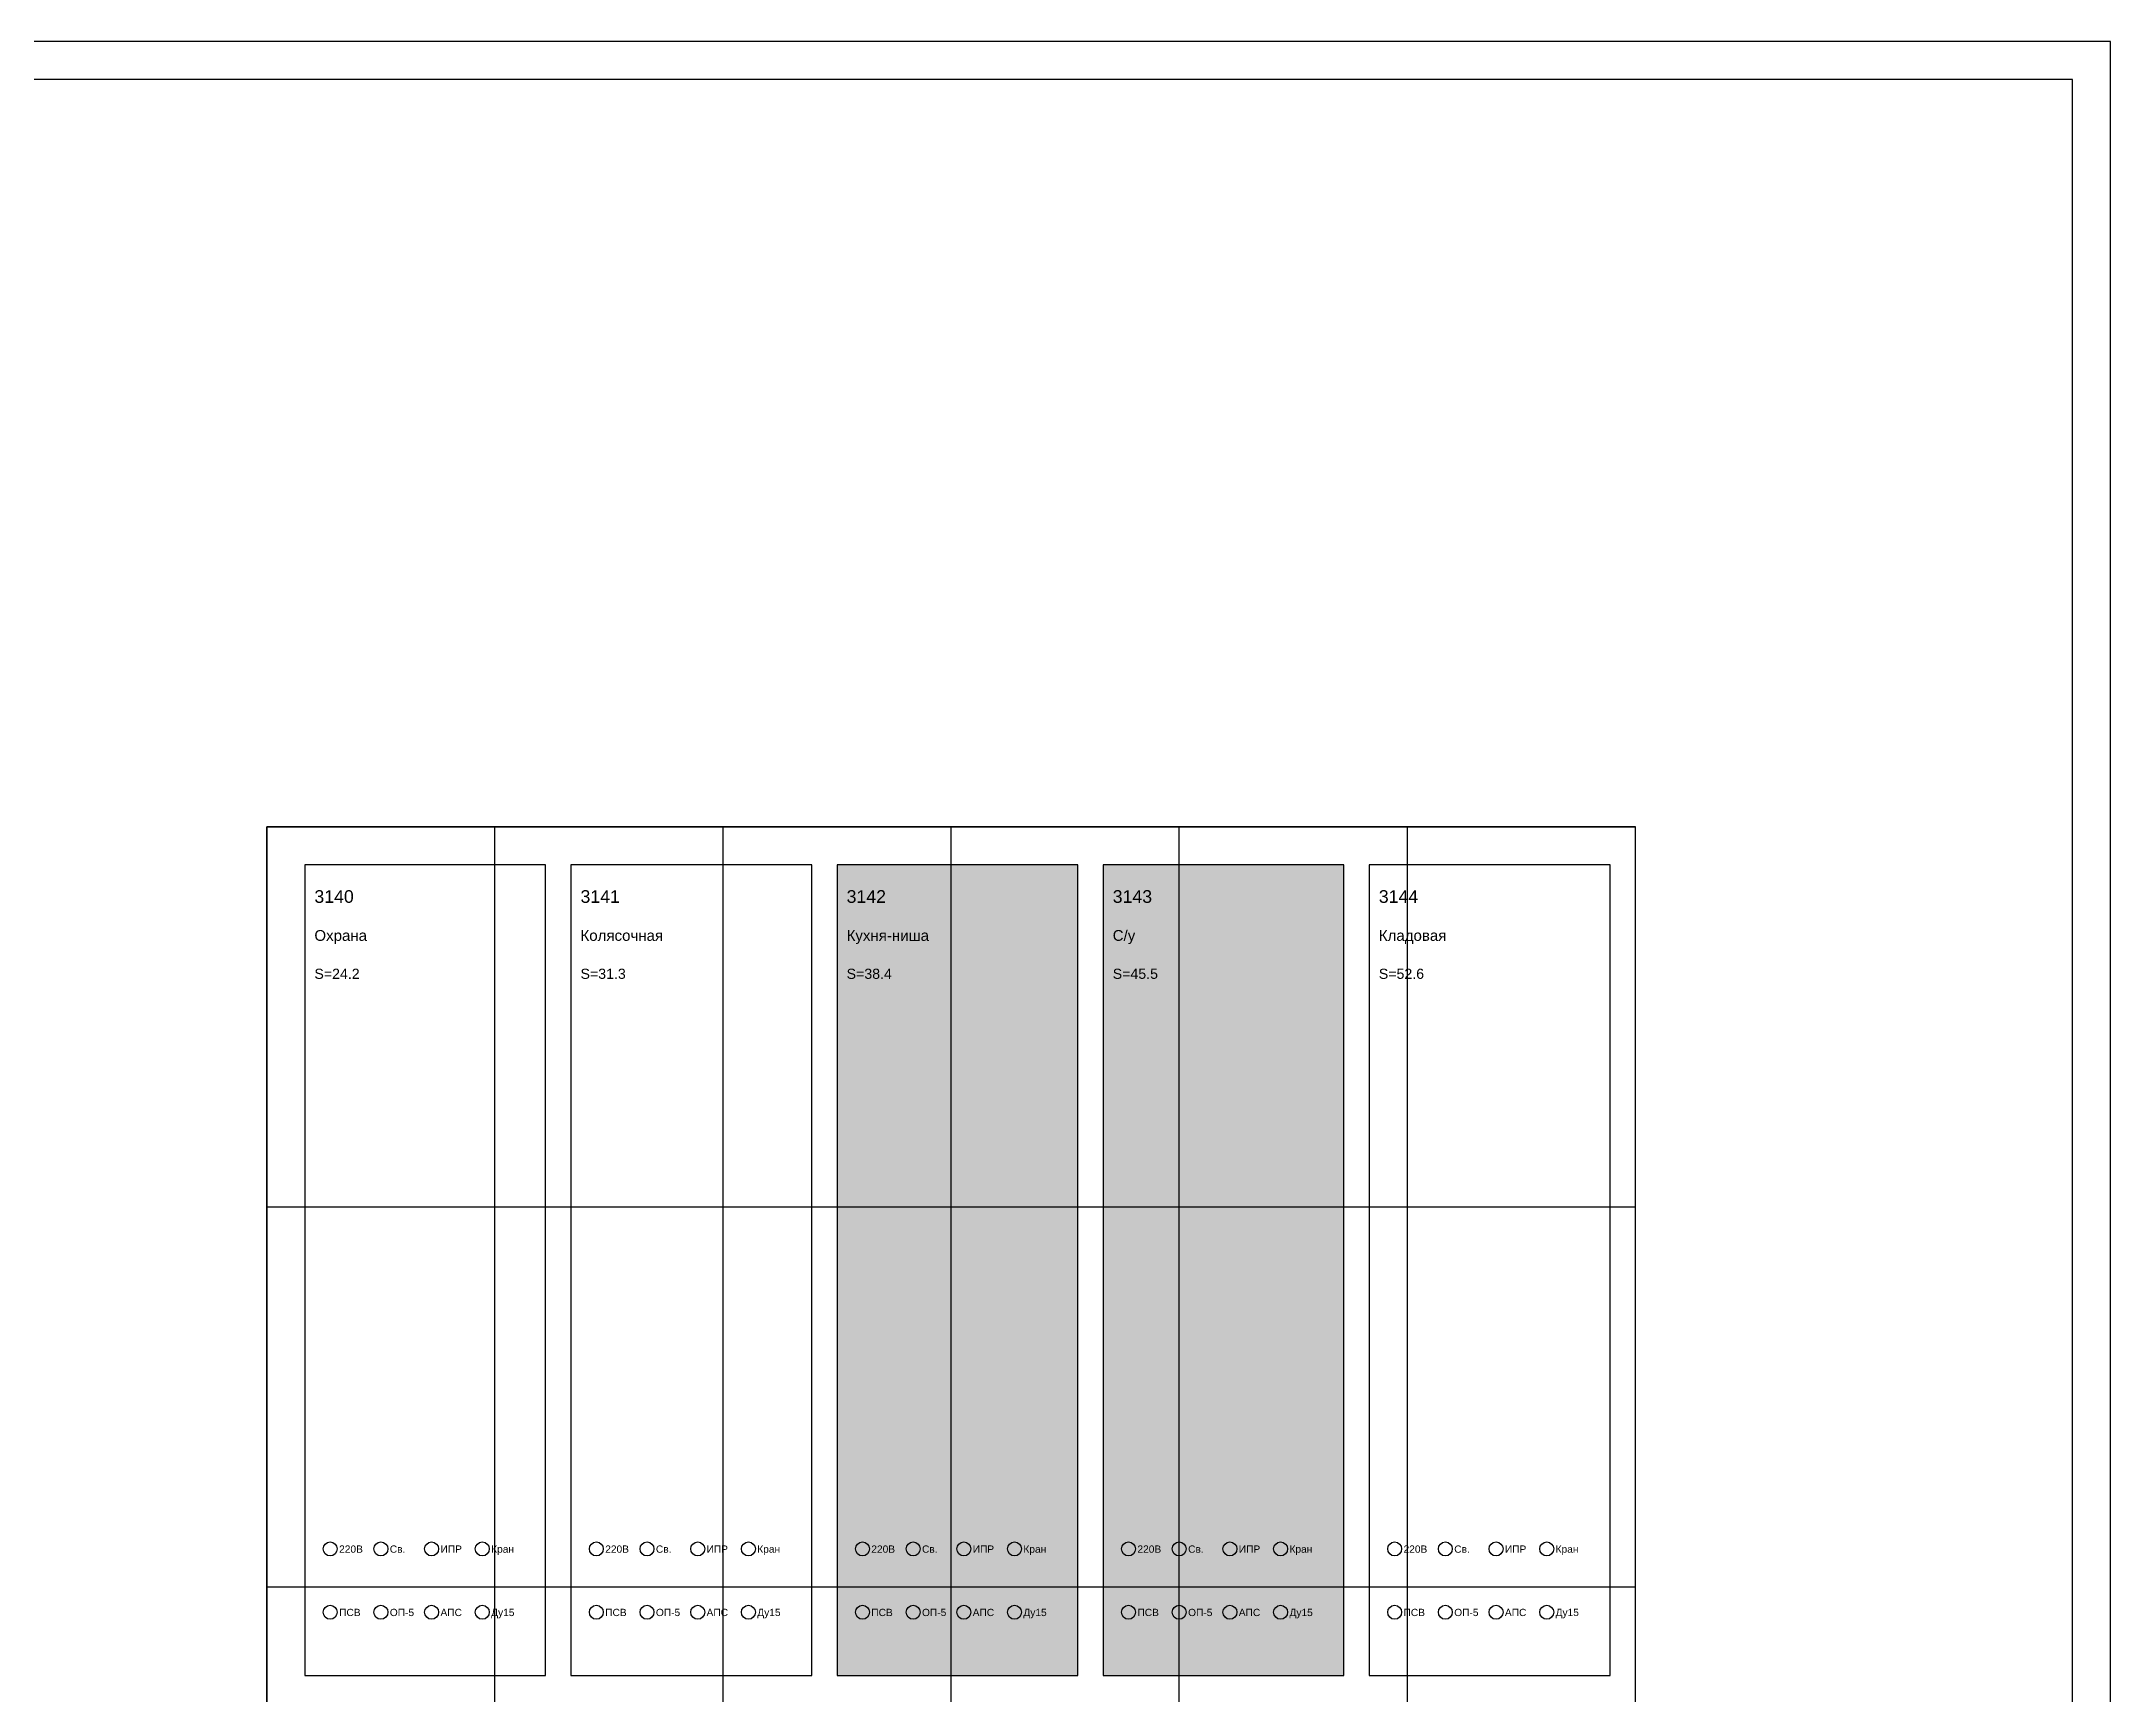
# Model space of a CAD drawing. Header units: millimetres. Extents: x 0 to 7008, y 0 to 594.
# Drawn here: x 2276.4 to 2603, y 333 to 594 of the extents above; entities that cross this region are included whole.
import ezdxf

# ---------------------------------------------------------------- set-up
doc = ezdxf.new("R2010")
doc.units = ezdxf.units.MM
for name, color, linetype in [('GRAPH', 7, 'Continuous'), ('TABLE_FILL', 8, 'Continuous'), ('TEXT', 2, 'Continuous')]:
    doc.layers.add(name, color=color, linetype=linetype)
doc.styles.get("Standard").update_dxf_attribs({"font": 'arial.ttf'})

msp = doc.modelspace()

# ---------------------------------------------------------------- hatches: boundary and pattern name
at = {"layer": 'TABLE_FILL'}
for points in [[(2402, 336), (2440, 336), (2440, 464), (2402, 464)], [(2444, 336), (2482, 336), (2482, 464), (2444, 464)]]:
    msp.add_hatch(color=7, dxfattribs=at).paths.add_polyline_path(points)

# ---------------------------------------------------------------- linework, layer by layer
at = {"layer": 'GRAPH'}
for p, q in [((2597, 588), (1768, 588)), ((2597, 6), (2597, 588)), ((2312, 110), (2312, 470)), ((2312, 470), (2528, 470)), ((2528, 470), (2312, 470)), ((2312, 470), (2312, 110)), ((2348, 110), (2348, 470)), ((2384, 110), (2384, 470)), ((2420, 110), (2420, 470)), ((2456, 110), (2456, 470)), ((2492, 110), (2492, 470)), ((2528, 110), (2528, 470)), ((2528, 110), (2528, 470)), ((2356, 464), (2318, 464)), ((2318, 464), (2318, 336)), ((2356, 336), (2356, 464)), ((2398, 464), (2360, 464)), ((2360, 464), (2360, 336)), ((2398, 336), (2398, 464)), ((2440, 464), (2402, 464)), ((2402, 464), (2402, 336)), ((2440, 336), (2440, 464)), ((2482, 464), (2444, 464)), ((2444, 464), (2444, 336)), ((2482, 336), (2482, 464)), ((2524, 464), (2486, 464)), ((2486, 464), (2486, 336)), ((2524, 336), (2524, 464)), ((2312, 410), (2528, 410)), ((2312, 350), (2528, 350)), ((2318, 336), (2356, 336)), ((2360, 336), (2398, 336)), ((2402, 336), (2440, 336)), ((2444, 336), (2482, 336)), ((2486, 336), (2524, 336))]:
    msp.add_line(p, q, dxfattribs=at)
msp.add_lwpolyline([(1762, 0), (2603, 0), (2603, 594), (1762, 594)], close=True, dxfattribs=at)
for centre in [(2322, 356), (2330, 356), (2338, 356), (2346, 356), (2364, 356), (2372, 356), (2380, 356), (2388, 356), (2406, 356), (2414, 356), (2422, 356), (2430, 356), (2448, 356), (2456, 356), (2464, 356), (2472, 356), (2490, 356), (2498, 356), (2506, 356), (2514, 356), (2322, 346), (2330, 346), (2338, 346), (2346, 346), (2364, 346), (2372, 346), (2380, 346), (2388, 346), (2406, 346), (2414, 346), (2422, 346), (2430, 346), (2448, 346), (2456, 346), (2464, 346), (2472, 346), (2490, 346), (2498, 346), (2506, 346), (2514, 346)]:
    msp.add_circle(centre, 1.1, dxfattribs=at)

# ---------------------------------------------------------------- texts
at = {"layer": 'TEXT'}
for s, height, p in [('3140', 2, (2319.5, 458)), ('3141', 2, (2361.5, 458)), ('3142', 2, (2403.5, 458)), ('3143', 2, (2445.5, 458)), ('3144', 2, (2487.5, 458)), ('Охрана', 1.7, (2319.5, 452)), ('Колясочная', 1.7, (2361.5, 452)), ('Кухня-ниша', 1.7, (2403.5, 452)), ('С/у', 1.7, (2445.5, 452)), ('Кладовая', 1.7, (2487.5, 452)), ('S=24.2', 1.6, (2319.5, 446)), ('S=31.3', 1.6, (2361.5, 446)), ('S=38.4', 1.6, (2403.5, 446)), ('S=45.5', 1.6, (2445.5, 446)), ('S=52.6', 1.6, (2487.5, 446)), ('220В', 1.15, (2323.4, 355.4)), ('Св.', 1.15, (2331.4, 355.4)), ('ИПР', 1.15, (2339.4, 355.4)), ('Кран', 1.15, (2347.4, 355.4)), ('220В', 1.15, (2365.4, 355.4)), ('Св.', 1.15, (2373.4, 355.4)), ('ИПР', 1.15, (2381.4, 355.4)), ('Кран', 1.15, (2389.4, 355.4)), ('220В', 1.15, (2407.4, 355.4)), ('Св.', 1.15, (2415.4, 355.4)), ('ИПР', 1.15, (2423.4, 355.4)), ('Кран', 1.15, (2431.4, 355.4)), ('220В', 1.15, (2449.4, 355.4)), ('Св.', 1.15, (2457.4, 355.4)), ('ИПР', 1.15, (2465.4, 355.4)), ('Кран', 1.15, (2473.4, 355.4)), ('220В', 1.15, (2491.4, 355.4)), ('Св.', 1.15, (2499.4, 355.4)), ('ИПР', 1.15, (2507.4, 355.4)), ('Кран', 1.15, (2515.4, 355.4)), ('ПСВ', 1.15, (2323.4, 345.4)), ('ОП-5', 1.15, (2331.4, 345.4)), ('АПС', 1.15, (2339.4, 345.4)), ('Ду15', 1.15, (2347.4, 345.4)), ('ПСВ', 1.15, (2365.4, 345.4)), ('ОП-5', 1.15, (2373.4, 345.4)), ('АПС', 1.15, (2381.4, 345.4)), ('Ду15', 1.15, (2389.4, 345.4)), ('ПСВ', 1.15, (2407.4, 345.4)), ('ОП-5', 1.15, (2415.4, 345.4)), ('АПС', 1.15, (2423.4, 345.4)), ('Ду15', 1.15, (2431.4, 345.4)), ('ПСВ', 1.15, (2449.4, 345.4)), ('ОП-5', 1.15, (2457.4, 345.4)), ('АПС', 1.15, (2465.4, 345.4)), ('Ду15', 1.15, (2473.4, 345.4)), ('ПСВ', 1.15, (2491.4, 345.4)), ('ОП-5', 1.15, (2499.4, 345.4)), ('АПС', 1.15, (2507.4, 345.4)), ('Ду15', 1.15, (2515.4, 345.4))]:
    msp.add_text(s, height=height, dxfattribs=at).set_placement(p)

doc.saveas('drawing.dxf')
